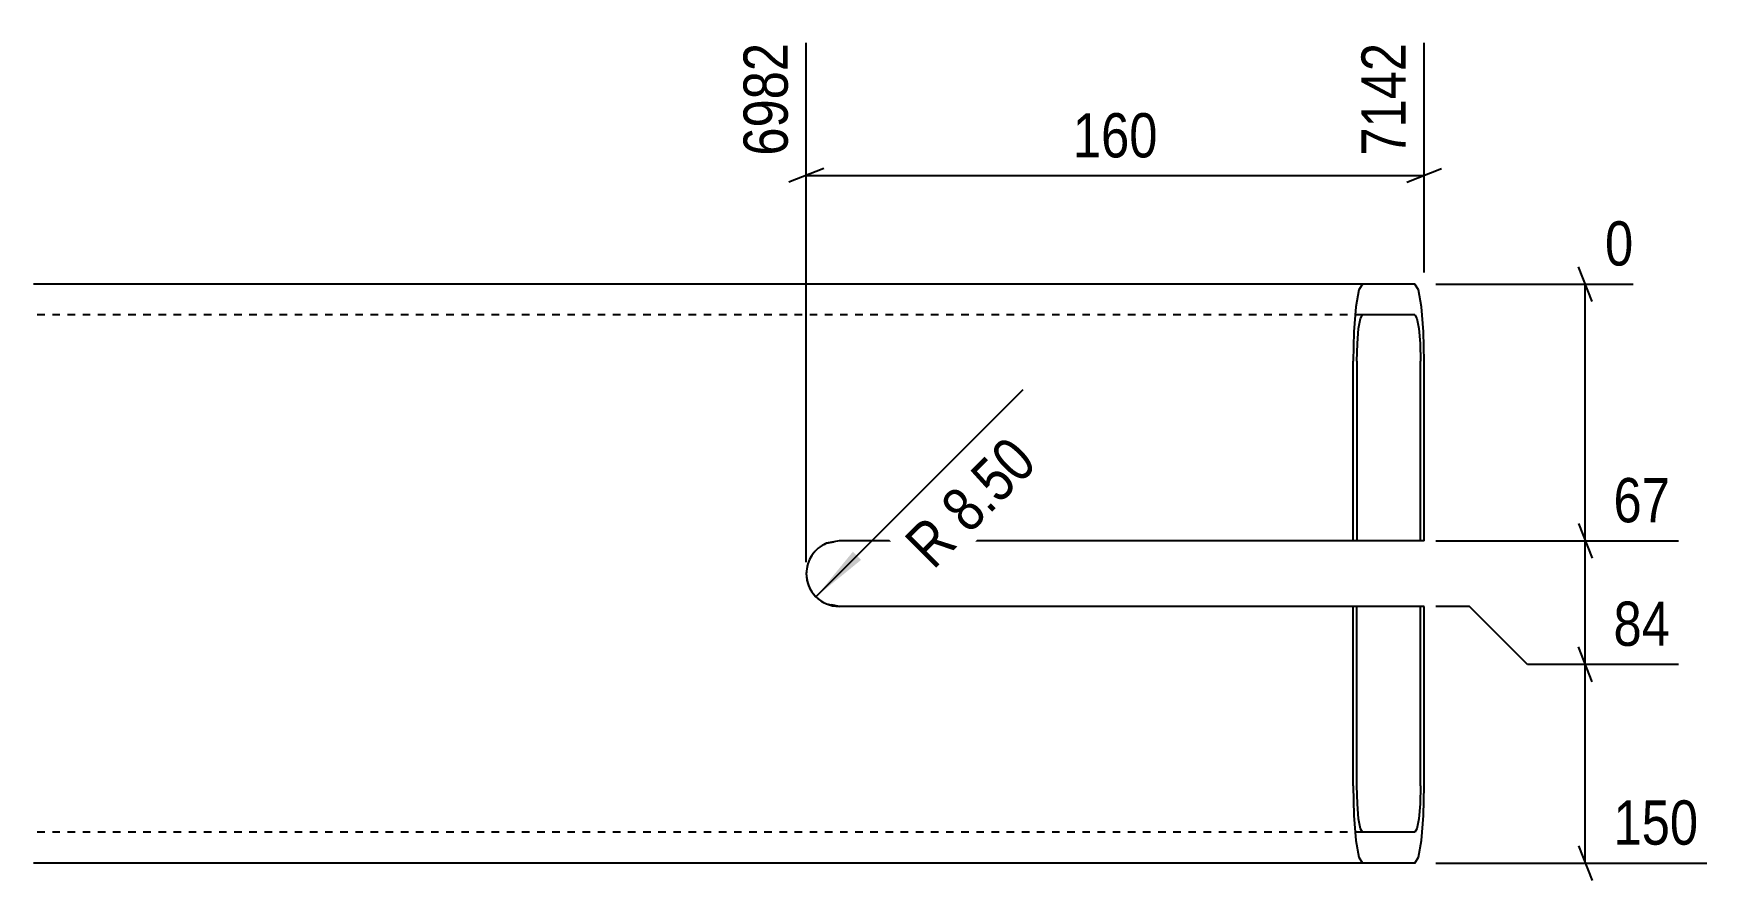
# Model space of a CAD drawing. Header units: millimetres. Extents: x 7 to 20492, y 9 to 247.
# Drawn here: x 20059.2 to 20492.5, y 9 to 228.4 of the extents above; entities that cross this region are included whole.
import ezdxf

# ---------------------------------------------------------------- set-up
doc = ezdxf.new("R2010")
doc.units = ezdxf.units.MM
doc.linetypes.add('DXK_LINE_DOT2', pattern=[3.9198, 1.9599, -1.9599])
doc.layers.add('MÅLSÆTNING', color=7, linetype='Continuous')
doc.layers.add('STÅL', color=7, linetype='Continuous')
doc.styles.add('Arial Narrow', font='ARIALN.TTF', dxfattribs={"height": 0.2})

msp = doc.modelspace()

# ---------------------------------------------------------------- hatches: boundary and pattern name
at = {"layer": 'MÅLSÆTNING', "linetype": 'Continuous'}
msp.add_hatch(color=7, dxfattribs=at).paths.add_polyline_path([(20273.39, 92.04), (20261.72, 82.49), (20271.27, 94.16)])

# ---------------------------------------------------------------- linework, layer by layer
at = {"layer": 'MÅLSÆTNING', "color": 7, "linetype": 'Continuous'}
for p, q in [((20259.23, 91.5), (20259.23, 226.01)), ((20419.15, 166.5), (20419.15, 226.01)), ((20263.73, 193.46), (20254.73, 189.86)), ((20259.23, 191.66), (20419.15, 191.66)), ((20414.65, 189.86), (20423.65, 193.46)), ((20462.63, 159), (20459.03, 168)), ((20422.15, 163.5), (20473.24, 163.5)), ((20460.83, 97), (20460.83, 163.5)), ((20261.72, 82.49), (20315.38, 136.15)), ((20459.03, 101.5), (20462.63, 92.5)), ((20459.03, 101.5), (20462.63, 92.5)), ((20422.15, 97), (20484.93, 97)), ((20422.15, 97), (20484.93, 97)), ((20460.83, 65), (20460.83, 97)), ((20430.83, 80), (20422.15, 80)), ((20430.83, 80), (20422.15, 80)), ((20445.83, 65), (20430.83, 80)), ((20445.83, 65), (20430.83, 80)), ((20462.63, 60.5), (20459.03, 69.5)), ((20462.63, 60.5), (20459.03, 69.5)), ((20484.93, 65), (20445.83, 65)), ((20484.93, 65), (20445.83, 65)), ((20460.83, 13.5), (20460.83, 65)), ((20459.03, 18), (20462.63, 9)), ((20422.15, 13.5), (20492.24, 13.5))]:
    msp.add_line(p, q, dxfattribs=at)
msp.add_arc((20267.73, 88.5), 8.5, 180, 270, dxfattribs=at)
at = {"layer": 'STÅL', "color": 2, "linetype": 'Continuous'}
for p, q in [((20416.7, 163.5), (20059.23, 163.5)), ((20402.25, 161.98), (20401.45, 157.64)), ((20403.19, 163.5), (20402.25, 161.98)), ((20417.64, 161.98), (20416.7, 163.5)), ((20418.43, 157.64), (20417.64, 161.98)), ((20401.45, 157.64), (20400.92, 151.15)), ((20418.97, 151.15), (20418.43, 157.64)), ((20401.83, 148.09), (20402.15, 151.99)), ((20402.15, 151.99), (20402.63, 154.59)), ((20402.63, 154.59), (20403.19, 155.5)), ((20416.7, 155.5), (20403.19, 155.5)), ((20416.7, 155.5), (20417.26, 154.59)), ((20417.26, 154.59), (20417.74, 151.99)), ((20417.74, 151.99), (20418.06, 148.09)), ((20400.92, 151.15), (20400.74, 143.5)), ((20401.72, 143.5), (20401.83, 148.09)), ((20418.06, 148.09), (20418.17, 143.5)), ((20419.15, 143.5), (20418.97, 151.15)), ((20400.74, 97), (20400.74, 143.5)), ((20401.72, 143.5), (20401.72, 97)), ((20418.17, 97), (20418.17, 143.5)), ((20419.15, 97), (20419.15, 143.5)), ((20267.73, 97), (20264.48, 96.35)), ((20400.74, 97), (20267.73, 97)), ((20401.72, 97), (20400.74, 97)), ((20418.17, 97), (20401.72, 97)), ((20419.15, 97), (20418.17, 97)), ((20264.48, 80.65), (20267.73, 80)), ((20400.74, 80), (20267.73, 80)), ((20401.72, 80), (20400.74, 80)), ((20400.74, 33.5), (20400.74, 80)), ((20401.72, 33.5), (20401.72, 80)), ((20419.15, 80), (20401.72, 80)), ((20418.17, 33.5), (20418.17, 80)), ((20419.15, 33.5), (20419.15, 80)), ((20400.74, 33.5), (20400.92, 25.85)), ((20401.83, 28.91), (20401.72, 33.5)), ((20418.17, 33.5), (20418.06, 28.91)), ((20418.97, 25.85), (20419.15, 33.5)), ((20402.15, 25.01), (20401.83, 28.91)), ((20418.06, 28.91), (20417.74, 25.01)), ((20400.92, 25.85), (20401.45, 19.36)), ((20402.63, 22.41), (20402.15, 25.01)), ((20403.19, 21.5), (20402.63, 22.41)), ((20417.26, 22.41), (20416.7, 21.5)), ((20417.74, 25.01), (20417.26, 22.41)), ((20418.43, 19.36), (20418.97, 25.85)), ((20401.45, 19.36), (20402.25, 15.02)), ((20416.7, 21.5), (20403.19, 21.5)), ((20417.64, 15.02), (20418.43, 19.36)), ((20416.7, 13.5), (20059.23, 13.5)), ((20402.25, 15.02), (20403.19, 13.5)), ((20416.7, 13.5), (20417.64, 15.02))]:
    msp.add_line(p, q, dxfattribs=at)
at = {"layer": 'STÅL', "color": 7, "linetype": 'DXK_LINE_DOT2'}
for p, q in [((20403.19, 155.5), (20059.23, 155.5)), ((20264.48, 96.35), (20267.73, 97)), ((20401.72, 97), (20400.74, 97)), ((20401.72, 97), (20400.74, 97)), ((20419.15, 97), (20418.17, 97)), ((20267.73, 80), (20264.48, 80.65)), ((20401.72, 80), (20400.74, 80)), ((20403.19, 21.5), (20059.23, 21.5))]:
    msp.add_line(p, q, dxfattribs=at)
at = {"layer": 'STÅL', "color": 2, "linetype": 'Continuous'}
msp.add_arc((20267.73, 88.5), 8.5, 112.5, 247.5, dxfattribs=at)
at = {"layer": 'STÅL', "color": 7, "linetype": 'DXK_LINE_DOT2'}
msp.add_arc((20267.73, 88.5), 8.5, 112.5, 247.5, dxfattribs=at)

# ---------------------------------------------------------------- wipeouts: each hides what was drawn before it
at = {"color": 0}
msp.add_wipeout([(20352.56, 193.91), (20352.56, 210.71), (20325.82, 210.71), (20325.82, 193.91)], dxfattribs=at).dxf.layer = 'MÅLSÆTNING'
at = {"color": 0, "linetype": 'Continuous'}
for points in [[(20485.14, 99.4), (20485.14, 116.2), (20465.72, 116.2), (20465.72, 99.4)], [(20485.14, 67.4), (20485.14, 84.2), (20465.72, 84.2), (20465.72, 67.4)], [(20492.45, 15.9), (20492.45, 32.7), (20465.72, 32.7), (20465.72, 15.9)]]:
    msp.add_wipeout(points, dxfattribs=at).dxf.layer = 'MÅLSÆTNING'

# ---------------------------------------------------------------- next in the draw order: texts
at = {"layer": 'MÅLSÆTNING', "color": 3, "style": 'Arial Narrow'}
msp.add_text('160', height=11.453, dxfattribs=at).set_placement((20328.22, 196.31))
at = {"layer": 'MÅLSÆTNING', "color": 3, "linetype": 'Continuous', "style": 'Arial Narrow'}
for s, p in [('67', (20468.12, 101.8)), ('84', (20468.12, 69.8)), ('150', (20468.12, 18.3))]:
    msp.add_text(s, height=11.453, dxfattribs=at).set_placement(p)

# ---------------------------------------------------------------- next in the draw order: wipeouts: each hides what was drawn before it
at = {"color": 0, "linetype": 'Continuous'}
for points in [[(20256.83, 228.41), (20240.03, 228.41), (20240.03, 194.36), (20256.83, 194.36)], [(20416.75, 228.41), (20399.95, 228.41), (20399.95, 194.36), (20416.75, 194.36)], [(20475.64, 165.9), (20475.64, 182.7), (20463.53, 182.7), (20463.53, 165.9)]]:
    msp.add_wipeout(points, dxfattribs=at).dxf.layer = 'MÅLSÆTNING'
at = {"color": 0}
msp.add_wipeout([(20322.85, 116.68), (20310.97, 128.56), (20280.18, 97.77), (20292.06, 85.89)], dxfattribs=at).dxf.layer = 'MÅLSÆTNING'

# ---------------------------------------------------------------- next in the draw order: texts
at = {"layer": 'MÅLSÆTNING', "color": 3, "linetype": 'Continuous', "style": 'Arial Narrow'}
for s, p in [('6982', (20254.43, 196.76)), ('7142', (20414.35, 196.76))]:
    msp.add_text(s, height=11.453, rotation=90.0002, dxfattribs=at).set_placement(p)
msp.add_text('0', height=11.45, dxfattribs=at).set_placement((20465.93, 168.3))
at = {"layer": 'MÅLSÆTNING', "color": 3, "style": 'Arial Narrow'}
msp.add_text('R 8.50', height=11.453, rotation=45.0001, dxfattribs=at).set_placement((20292.06, 89.29))

doc.saveas('drawing.dxf')
